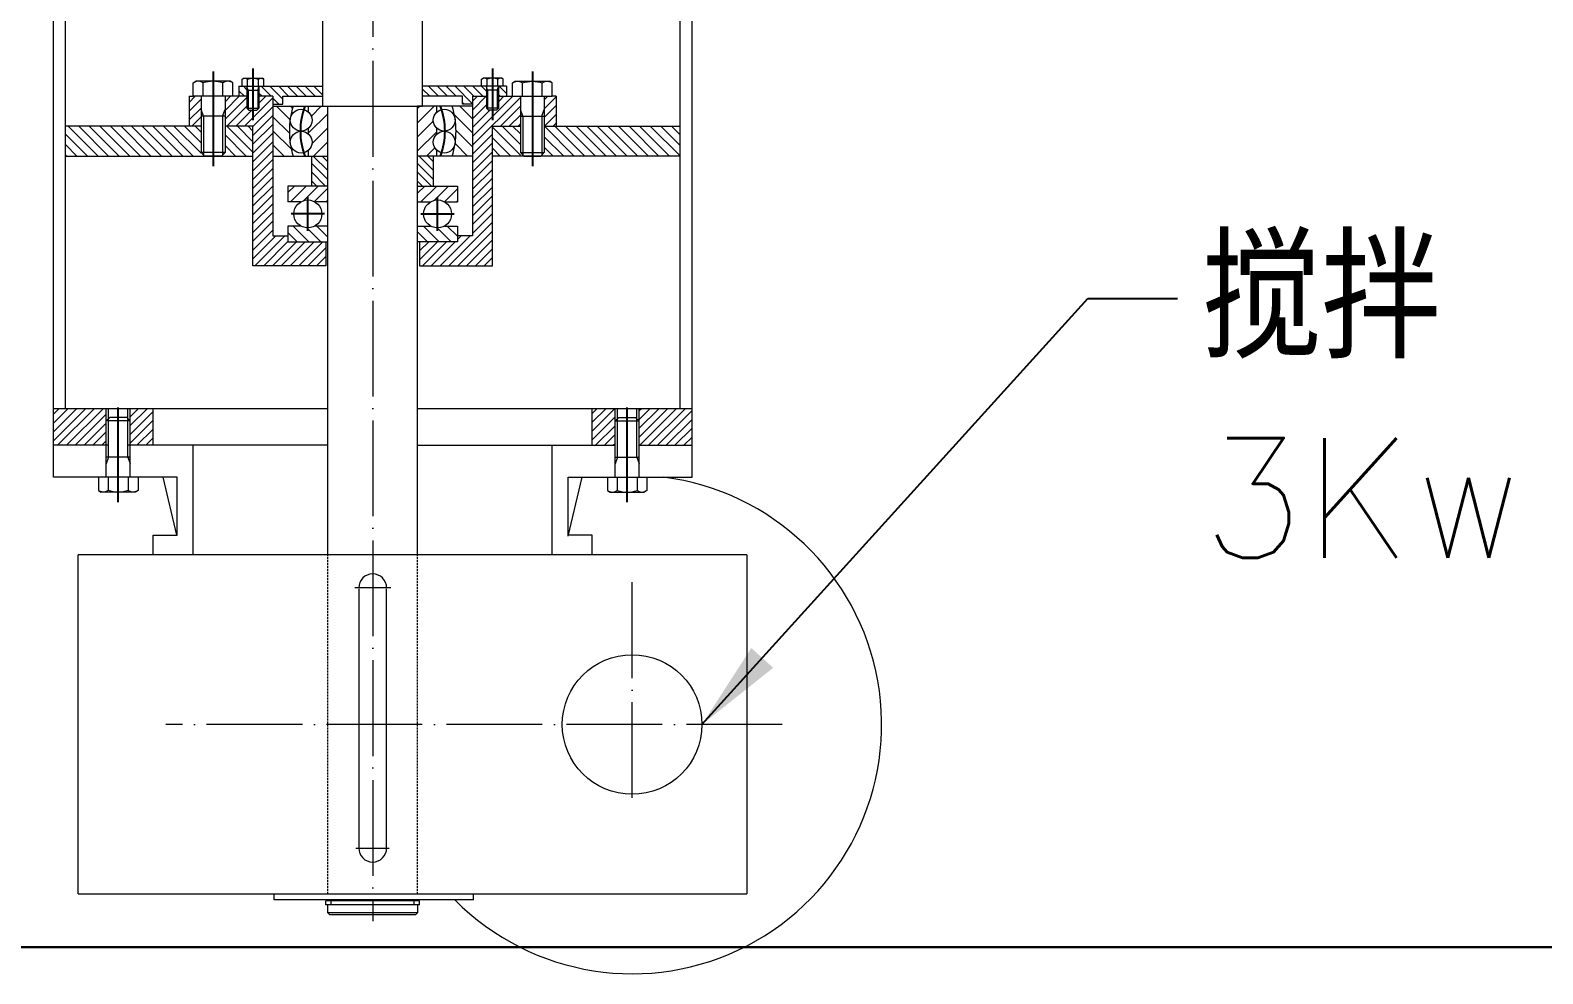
# Model space of a CAD drawing. Header units: millimetres. Extents: x 12181 to 44419, y -180123 to -157321.
# Drawn here: x 21160 to 21918, y -167623 to -167150 of the extents above; entities that cross this region are included whole.
import ezdxf

# ---------------------------------------------------------------- set-up
doc = ezdxf.new("R2010")
doc.units = ezdxf.units.MM
doc.header["$LTSCALE"] = 2
doc.header["$MEASUREMENT"] = 0
for name, pattern in [('ACAD_ISO04W100', [30, 24, -3, 0, -3]), ('CENTER', [50.800000000000004, 31.75, -6.35, 6.35, -6.35]), ('DASHED', [0.75, 0.5, -0.25])]:
    doc.linetypes.add(name, pattern=pattern)
doc.layers.get('0').update_dxf_attribs({"lineweight": 20})
for name, color, linetype, lineweight in [('1', 1, 'Continuous', 9), ('中心线层', 1, 'ACAD_ISO04W100', 9), ('尺寸线层', 3, 'Continuous', 13), ('工艺线', 4, 'Continuous', 30), ('细实线', 8, 'Continuous', 13), ('虚线层', 3, 'DASHED', 5)]:
    doc.layers.add(name, color=color, linetype=linetype, lineweight=lineweight)
doc.layers.add('3', color=3, linetype='CENTER')
doc.styles.get("Standard").update_dxf_attribs({"font": 'txt.shx', "bigfont": 'hztxt.shx'})
doc.dimstyles.new('总装图', dxfattribs={"dimscale": 1.5, "dimtxt": 40, "dimasz": 30, "dimexe": 10, "dimexo": 5, "dimgap": 8, "dimtad": 1, "dimdec": 0, "dimtxsty": 'Standard', "dimcen": 2.5, "dimadec": 0, "dimazin": 0, "dimtfac": 1, "dimtdec": 0, "dimtmove": 0, "dimatfit": 3, "dimfxl": 1, "dimarcsym": 0})
pattern_1 = [(135, (46297.56610630608, -14645.23109427458), (-2.209708691207961, -2.209708691207961), [])]
pattern_2 = [(45, (46297.56610630608, -14645.23109427458), (-2.209708691207961, 2.209708691207961), [])]

# ---------------------------------------------------------------- blocks, each defined once
blk = doc.blocks.new('*U1593', base_point=(-70.65656270203196, 734.2109829870606))
at = {"color": 7}
for p, q in [((-77.38886170201805, 744.1359829870414), (-78.15656270201805, 742.8062849870413)), ((-78.15656270201805, 742.8062849870413), (-78.15656270201805, 725.6156809870413)), ((-70.65656270201805, 744.1359829870414), (-77.38886170201805, 744.1359829870414)), ((-70.65656270201805, 744.1359829870414), (-70.65656270201805, 724.2859829870413)), ((-70.65656270201805, 739.1734829870413), (-77.38886170201805, 739.1734829870413)), ((-70.65656270201805, 740.2109829870413), (-42.40656270201805, 740.2109829870413)), ((-60.65656270201805, 740.2109829870413), (-60.65656270201805, 728.2109829870413)), ((-42.40656270201805, 740.2109829870413), (-42.40656270201805, 728.2109829870413)), ((-42.40656270201805, 740.2109829870413), (-40.65656270201805, 738.4609829870413)), ((-40.65656270201805, 738.4609829870413), (-40.65656270201805, 729.9609829870413)), ((-70.65656270201805, 729.2484829870414), (-77.38886170201805, 729.2484829870414)), ((-70.65656270201805, 734.2109829870413), (-70.65656270201805, 734.2109829870413)), ((-70.65656270201805, 734.2109829870413), (-70.65656270201805, 734.2109829870413)), ((-70.65656270201805, 734.2109829870413), (-70.65656270201805, 734.2109829870413)), ((-70.65656270201805, 728.2109829870413), (-42.40656270201805, 728.2109829870413)), ((-40.65656270201806, 729.9609829870413), (-42.40656270201805, 728.2109829870413)), ((-77.38886170201805, 724.2859829870413), (-78.15656270201805, 725.6156809870413)), ((-70.65656270201805, 724.2859829870414), (-77.38886170201805, 724.2859829870414))]:
    blk.add_line(p, q, dxfattribs=at)
for centre, radius, start, end in [((-73.76294870201805, 741.6547324499988), 4.393613999999985, 154.3841772859597, 214.3842366972582), ((-61.73366011604639, 734.2109829870413), 16.422903, 162.4120463991742, 197.5879536008258), ((-73.76294870201805, 726.7672335240838), 4.393613999999996, 145.6157633027418, 205.6158227140402)]:
    blk.add_arc(centre, radius, start, end, dxfattribs=at)
at = {"layer": '1', "color": 1}
for p, q in [((-60.65656270201805, 739.0109829870413), (-63.95353560536377, 740.2109829870413)), ((-60.65656270201805, 739.0109829870413), (-41.20656270201789, 739.0109829870413)), ((-60.65656270201805, 729.4109829870413), (-63.95353560536377, 728.2109829870413)), ((-60.65656270201805, 729.4109829870413), (-41.20656270201789, 729.4109829870413))]:
    blk.add_line(p, q, dxfattribs=at)
at = {"layer": '3', "color": 3, "ltscale": 2}
blk.add_line((-83.15656270201805, 734.2109829870413), (-35.65656270201805, 734.2109829870413), dxfattribs=at)
blk = doc.blocks.new('*U1708', base_point=(-70.65656270203196, 734.210982987046))
at = {"color": 7}
for p, q in [((-77.38886170201805, 744.1359829870414), (-78.15656270201805, 742.8062849870413)), ((-78.15656270201805, 742.8062849870413), (-78.15656270201805, 725.6156809870413)), ((-70.65656270201805, 744.1359829870414), (-77.38886170201805, 744.1359829870414)), ((-70.65656270201805, 744.1359829870414), (-70.65656270201805, 724.2859829870413)), ((-70.65656270201805, 739.1734829870413), (-77.38886170201805, 739.1734829870413)), ((-70.65656270201805, 740.2109829870413), (-42.40656270201805, 740.2109829870413)), ((-60.65656270201805, 740.2109829870413), (-60.65656270201805, 728.2109829870413)), ((-42.40656270201805, 740.2109829870413), (-42.40656270201805, 728.2109829870413)), ((-42.40656270201805, 740.2109829870413), (-40.65656270201805, 738.4609829870413)), ((-40.65656270201805, 738.4609829870413), (-40.65656270201805, 729.9609829870413)), ((-70.65656270201805, 729.2484829870414), (-77.38886170201805, 729.2484829870414)), ((-70.65656270201805, 734.2109829870413), (-70.65656270201805, 734.2109829870413)), ((-70.65656270201805, 734.2109829870413), (-70.65656270201805, 734.2109829870413)), ((-70.65656270201805, 734.2109829870413), (-70.65656270201805, 734.2109829870413)), ((-70.65656270201805, 728.2109829870413), (-42.40656270201805, 728.2109829870413)), ((-40.65656270201806, 729.9609829870413), (-42.40656270201805, 728.2109829870413)), ((-77.38886170201805, 724.2859829870413), (-78.15656270201805, 725.6156809870413)), ((-70.65656270201805, 724.2859829870414), (-77.38886170201805, 724.2859829870414))]:
    blk.add_line(p, q, dxfattribs=at)
for centre, radius, start, end in [((-73.76294870201805, 741.6547324499988), 4.393613999999985, 154.3841772859597, 214.3842366972582), ((-61.73366011604639, 734.2109829870413), 16.422903, 162.4120463991742, 197.5879536008258), ((-73.76294870201805, 726.7672335240838), 4.393613999999996, 145.6157633027418, 205.6158227140402)]:
    blk.add_arc(centre, radius, start, end, dxfattribs=at)
at = {"layer": '1', "color": 1}
for p, q in [((-60.65656270201805, 739.0109829870413), (-63.95353560536377, 740.2109829870413)), ((-60.65656270201805, 739.0109829870413), (-41.20656270201789, 739.0109829870413)), ((-60.65656270201805, 729.4109829870413), (-63.95353560536377, 728.2109829870413)), ((-60.65656270201805, 729.4109829870413), (-41.20656270201789, 729.4109829870413))]:
    blk.add_line(p, q, dxfattribs=at)
at = {"layer": '3', "color": 3, "ltscale": 2}
blk.add_line((-83.15656270201805, 734.2109829870413), (-35.65656270201805, 734.2109829870413), dxfattribs=at)
blk = doc.blocks.new('*U1560')
at = {"linetype": 'Continuous'}
h = blk.add_hatch(dxfattribs=at)
h.set_pattern_fill('U', color=1, scale=4.200000000000001, angle=45, style=0, pattern_type=0)
h.set_pattern_definition([(45, (0, 0), (-2.9698484809835, 2.9698484809835), [])])
edge = h.paths.add_edge_path()
edge.add_line((-24646.68573345979, -152307.3023294562), (-24654.6235556333, -152307.3023294562))
edge.add_line((-24654.6235556333, -152307.3023294562), (-24654.6235556333, -152327.3023294562))
edge.add_line((-24654.6235556333, -152327.3023294562), (-24646.68573345979, -152327.3023294562))
edge.add_line((-24646.68573345979, -152327.3023294562), (-24646.68573345979, -152320.8023294562))
edge.add_arc((-24640.6235556333, -152317.3023294562), 6.999999999999393, 149.9999999999971, 210.0000000000028, ccw=False)
edge.add_line((-24646.68573345979, -152313.8023294562), (-24646.68573345979, -152307.3023294562))
edge = h.paths.add_edge_path()
edge.add_line((-24654.6235556333, -152372.3023294562), (-24646.68573345979, -152372.3023294562))
edge.add_line((-24646.68573345979, -152372.3023294562), (-24646.68573345979, -152378.8023294562))
edge.add_arc((-24640.6235556333, -152382.3023294562), 6.999999999999393, 149.9999999999971, 210.0000000000028)
edge.add_line((-24646.68573345979, -152385.8023294562), (-24646.68573345979, -152392.3023294562))
edge.add_line((-24646.68573345979, -152392.3023294562), (-24654.6235556333, -152392.3023294562))
edge.add_line((-24654.6235556333, -152392.3023294562), (-24654.6235556333, -152372.3023294562))
blk = doc.blocks.new('*U1561')
at = {"linetype": 'Continuous'}
h = blk.add_hatch(dxfattribs=at)
h.set_pattern_fill('U', color=1, scale=4.200000000000001, angle=135, style=0, pattern_type=0)
h.set_pattern_definition([(135, (0, 0), (-2.969848480983501, -2.9698484809835), [])])
edge = h.paths.add_edge_path()
edge.add_line((-24626.62355563329, -152327.3023294562), (-24626.62355563329, -152307.3023294562))
edge.add_line((-24626.62355563329, -152307.3023294562), (-24634.56137780681, -152307.3023294562))
edge.add_line((-24634.56137780681, -152307.3023294562), (-24634.56137780681, -152313.8023294562))
edge.add_arc((-24640.6235556333, -152317.3023294562), 6.999999999999393, -30.0000000000029, 30.000000000002785, ccw=False)
edge.add_line((-24634.56137780681, -152320.8023294562), (-24634.56137780681, -152327.3023294562))
edge.add_line((-24634.56137780681, -152327.3023294562), (-24626.62355563329, -152327.3023294562))
edge = h.paths.add_edge_path()
edge.add_line((-24626.62355563329, -152372.3023294562), (-24626.62355563329, -152392.3023294562))
edge.add_line((-24626.62355563329, -152392.3023294562), (-24634.56137780681, -152392.3023294562))
edge.add_line((-24634.56137780681, -152392.3023294562), (-24634.56137780681, -152385.8023294562))
edge.add_arc((-24640.6235556333, -152382.3023294562), 6.999999999999393, 329.9999999999972, 390.0000000000029)
edge.add_line((-24634.56137780681, -152378.8023294562), (-24634.56137780681, -152372.3023294562))
edge.add_line((-24634.56137780681, -152372.3023294562), (-24626.62355563329, -152372.3023294562))
blk = doc.blocks.new('*U1559', base_point=(518.9999996975966, 444.0000004791655))
at = {"color": 7}
for p, q in [((518.9999996975962, 486.5000004791656), (518.9999996975962, 466.5000004791656)), ((526.9378218711051, 486.5000004791656), (518.9999996975962, 486.5000004791656)), ((526.9378218711051, 480.0000004791656), (526.9378218711051, 486.5000004791656)), ((546.9999996975962, 486.5000004791656), (539.0621775240872, 486.5000004791656)), ((539.0621775240872, 480.0000004791656), (539.0621775240872, 486.5000004791656)), ((546.9999996975962, 466.5000004791656), (546.9999996975962, 486.5000004791656)), ((526.9378218711051, 466.5000004791656), (526.9378218711051, 473.0000004791656)), ((539.0621775240872, 466.5000004791656), (539.0621775240872, 473.0000004791656)), ((518.9999996975962, 466.5000004791656), (526.9378218711051, 466.5000004791656)), ((539.0621775240872, 466.5000004791656), (546.9999996975962, 466.5000004791656)), ((518.9999996975962, 401.5000004791656), (518.9999996975962, 421.5000004791656)), ((518.9999996975962, 421.5000004791656), (526.9378218711051, 421.5000004791656)), ((526.9378218711051, 421.5000004791656), (526.9378218711051, 415.0000004791657)), ((539.0621775240872, 421.5000004791656), (539.0621775240872, 415.0000004791657)), ((539.0621775240872, 421.5000004791656), (546.9999996975962, 421.5000004791656)), ((546.9999996975962, 421.5000004791656), (546.9999996975962, 401.5000004791656)), ((526.9378218711051, 408.0000004791656), (526.9378218711051, 401.5000004791656)), ((539.0621775240872, 408.0000004791656), (539.0621775240872, 401.5000004791656)), ((526.9378218711051, 401.5000004791656), (518.9999996975962, 401.5000004791656)), ((546.9999996975962, 401.5000004791656), (539.0621775240872, 401.5000004791656))]:
    blk.add_line(p, q, dxfattribs=at)
for centre in [(532.9999996975962, 476.5000004791656), (532.9999996975962, 411.5000004791656)]:
    blk.add_circle(centre, 7, dxfattribs=at)
at = {"layer": '3', "color": 3}
for p, q in [((532.9999996975962, 468.1000004791656), (532.9999996975962, 484.9000004791656)), ((524.5999996975962, 476.5000004791656), (541.3999996975962, 476.5000004791656)), ((532.9999996975962, 419.9000004791656), (532.9999996975962, 403.1000004791656)), ((524.5999996975962, 411.5000004791656), (541.3999996975962, 411.5000004791656))]:
    blk.add_line(p, q, dxfattribs=at)
at = {"color": 1, "linetype": 'Continuous'}
for name in ['*U1560', '*U1561']:
    blk.add_blockref(name, (25173.6235553309, 152793.8023299354), dxfattribs=at)
blk = doc.blocks.new('*U1563')
at = {"linetype": 'Continuous'}
h = blk.add_hatch(dxfattribs=at)
h.set_pattern_fill('U', color=1, scale=5, angle=45, style=0, pattern_type=0)
h.set_pattern_definition([(45, (0, 0), (-3.535533905932737, 3.535533905932738), [])])
edge = h.paths.add_edge_path()
edge.add_line((-24843.62376217572, -152648.7738985652), (-24868.62376217572, -152648.7738985652))
edge.add_line((-24868.62376217572, -152648.7738985652), (-24868.62376217572, -152658.9390833905))
edge.add_arc((-24856.12376217572, -152698.7738985652), 41.74999999999859, 98.7268561103221, 107.4216412233622, ccw=False)
edge.add_arc((-24856.12376217572, -152698.7738985652), 41.74999999999859, 81.2731438896779, 98.7268561103221, ccw=False)
edge.add_arc((-24856.12376217572, -152698.7738985652), 41.74999999999426, 72.57835877663791, 81.2731438896779, ccw=False)
edge.add_line((-24843.62376217572, -152658.9390833905), (-24843.62376217572, -152648.7738985652))
edge = h.paths.add_edge_path()
edge.add_line((-24843.62376217572, -152738.6087137398), (-24843.62376217572, -152748.7738985652))
edge.add_line((-24843.62376217572, -152748.7738985652), (-24868.62376217572, -152748.7738985652))
edge.add_line((-24868.62376217572, -152748.7738985652), (-24868.62376217572, -152738.6087137398))
edge.add_arc((-24856.12376217572, -152698.7738985652), 41.74999999999426, 252.5783587766379, 261.2731438896779)
edge.add_arc((-24856.12376217572, -152698.7738985652), 41.74999999999859, 261.2731438896779, 278.7268561103221)
edge.add_arc((-24856.12376217572, -152698.7738985652), 41.74999999999859, 278.7268561103221, 287.4216412233621)
blk = doc.blocks.new('*U1564')
at = {"linetype": 'Continuous'}
h = blk.add_hatch(dxfattribs=at)
h.set_pattern_fill('U', color=1, scale=5, angle=135, style=0, pattern_type=0)
h.set_pattern_definition([(135, (0, 0), (-3.535533905932738, -3.535533905932737), [])])
edge = h.paths.add_edge_path()
edge.add_line((-24846.55921613152, -152666.6488985652), (-24843.62376217572, -152666.6488985652))
edge.add_line((-24843.62376217572, -152666.6488985652), (-24843.62376217572, -152676.2738985652))
edge.add_line((-24843.62376217572, -152676.2738985652), (-24868.62376217572, -152676.2738985652))
edge.add_line((-24868.62376217572, -152676.2738985652), (-24868.62376217572, -152666.6488985652))
edge.add_line((-24868.62376217572, -152666.6488985652), (-24865.68830821993, -152666.6488985652))
edge.add_arc((-24861.62376217572, -152662.9435692337), 5.500000000000036, 222.3529875735535, 317.6470124264465)
edge.add_line((-24857.55921613152, -152666.6488985652), (-24854.68830821993, -152666.6488985652))
edge.add_arc((-24850.62376217572, -152662.9435692337), 5.500000000000036, 222.3529875735535, 317.6470124264465)
edge = h.paths.add_edge_path()
edge.add_line((-24868.62376217572, -152721.2738985652), (-24843.62376217572, -152721.2738985652))
edge.add_line((-24843.62376217572, -152721.2738985652), (-24843.62376217572, -152730.8988985652))
edge.add_line((-24843.62376217572, -152730.8988985652), (-24846.55921613152, -152730.8988985652))
edge.add_arc((-24850.62376217572, -152734.6042278966), 5.500000000000036, 42.35298757355346, 137.6470124264465)
edge.add_line((-24854.68830821993, -152730.8988985652), (-24857.55921613152, -152730.8988985652))
edge.add_arc((-24861.62376217572, -152734.6042278966), 5.500000000000036, 42.35298757355346, 137.6470124264465)
edge.add_line((-24865.68830821993, -152730.8988985652), (-24868.62376217572, -152730.8988985652))
edge.add_line((-24868.62376217572, -152730.8988985652), (-24868.62376217572, -152721.2738985652))
blk = doc.blocks.new('*U1562', base_point=(583.00000029484, 372.0000000725267))
at = {"color": 7}
for p, q in [((608.0000002948393, 422.000000072525), (583.0000002948393, 422.000000072525)), ((583.0000002948393, 422.000000072525), (583.0000002948393, 394.500000072525)), ((608.0000002948393, 422.000000072525), (608.0000002948393, 394.500000072525)), ((583.0000002948393, 404.125000072525), (585.935454250628, 404.125000072525)), ((594.0645463390506, 404.125000072525), (596.9354542506281, 404.125000072525)), ((605.0645463390507, 404.125000072525), (608.0000002948393, 404.125000072525)), ((583.0000002948393, 394.500000072525), (608.0000002948393, 394.500000072525)), ((583.0000002948393, 349.500000072525), (608.0000002948393, 349.500000072525)), ((583.0000002948393, 322.000000072525), (583.0000002948393, 349.500000072525)), ((608.0000002948393, 322.000000072525), (608.0000002948393, 349.500000072525)), ((583.0000002948393, 339.875000072525), (585.935454250628, 339.875000072525)), ((594.0645463390506, 339.875000072525), (596.9354542506281, 339.875000072525)), ((605.0645463390507, 339.875000072525), (608.0000002948393, 339.875000072525)), ((608.0000002948393, 322.000000072525), (583.0000002948393, 322.000000072525))]:
    blk.add_line(p, q, dxfattribs=at)
for centre in [(590.0000002948393, 407.8303294039727), (601.0000002948394, 407.8303294039727), (590.0000002948393, 336.1696707410773), (601.0000002948394, 336.1696707410773)]:
    blk.add_circle(centre, 5.5, dxfattribs=at)
for start, end in [(72.57835877664553, 107.4216412233545), (252.5783587766455, 287.4216412233545)]:
    blk.add_arc((595.5000002948393, 372.000000072525), 41.75, start, end, dxfattribs=at)
at = {"layer": '3', "color": 3}
for start, end in [(69.82872865353504, 110.171271346465), (249.828728653535, 290.1712713464649)]:
    blk.add_arc((595.5000002948393, 372.000000072525), 36.25000000000002, start, end, dxfattribs=at)
at = {"color": 1, "linetype": 'Continuous'}
for name in ['*U1563', '*U1564']:
    blk.add_blockref(name, (25451.62376247055, 153070.7738986377), dxfattribs=at)
blk = doc.blocks.new('*U1565', base_point=(-70.65656270200286, 734.2109829870533))
at = {"color": 7}
for p, q in [((-74.23539070201805, 739.6559829870413), (-74.65656270201805, 738.9264914870414)), ((-74.65656270201805, 738.9264914870414), (-74.65656270201805, 729.4954744870414)), ((-70.65656270201805, 739.6559829870413), (-74.23539070201805, 739.6559829870413)), ((-70.65656270201805, 736.9334829870413), (-74.23539070201805, 736.9334829870413)), ((-70.65656270201805, 739.6559829870413), (-70.65656270201805, 728.7659824870414)), ((-70.65656270201805, 737.2109829870413), (-59.65656270201805, 737.2109829870413)), ((-68.65656270201805, 737.2109829870413), (-68.65656270201805, 731.2109829870413)), ((-59.65656270201805, 737.2109829870413), (-59.65656270201805, 731.2109829870413)), ((-59.65656270201805, 737.2109829870413), (-58.65656270201805, 736.2109829870413)), ((-58.65656270201805, 736.2109829870413), (-58.65656270201805, 732.2109829870412)), ((-74.23539070201805, 728.7659824870414), (-74.65656270201805, 729.4954744870414)), ((-70.65656270201805, 731.4884829870414), (-74.23539070201805, 731.4884829870414)), ((-70.65656270201805, 728.7659829870413), (-74.23539070201805, 728.7659829870413)), ((-70.65656270201805, 734.2109829870413), (-70.65656270201805, 734.2109829870413)), ((-70.65656270201805, 734.2109829870413), (-70.65656270201805, 734.2109829870413)), ((-70.65656270201805, 734.2109829870413), (-70.65656270201805, 734.2109829870413)), ((-70.65656270201805, 731.2109829870413), (-59.65656270201805, 731.2109829870413)), ((-58.65656270201806, 732.2109829870412), (-59.65656270201805, 731.2109829870413))]:
    blk.add_line(p, q, dxfattribs=at)
for centre, radius, start, end in [((-72.24616170201806, 738.2947327680735), 2.410400999999976, 154.3841814293182, 214.3842360985793), ((-65.64671893891428, 734.2109829870413), 9.009843999999996, 162.4120453562395, 197.5879546437605), ((-72.24616170201806, 730.1272332060092), 2.410401000000007, 145.6157639014207, 205.6158185706818)]:
    blk.add_arc(centre, radius, start, end, dxfattribs=at)
at = {"layer": '1', "color": 1}
for p, q in [((-68.65656270201805, 736.6109829870413), (-70.30504915369058, 737.2109829870415)), ((-68.65656270201805, 736.6109829870413), (-59.05656270201799, 736.6109829870412)), ((-68.65656270201805, 731.8109829870414), (-70.30504915369058, 731.2109829870413)), ((-68.65656270201805, 731.8109829870414), (-59.05656270201799, 731.8109829870414))]:
    blk.add_line(p, q, dxfattribs=at)
at = {"layer": '3', "color": 3, "ltscale": 2}
blk.add_line((-79.65656270201805, 734.2109829870413), (-53.65656270201805, 734.2109829870413), dxfattribs=at)

msp = doc.modelspace()

# ---------------------------------------------------------------- hatches: boundary and pattern name
at = {"layer": '细实线'}
h = msp.add_hatch(dxfattribs=at)
h.set_pattern_fill('ANSI31', color=256, scale=25, style=0)
h.set_pattern_definition(pattern_2)
h.paths.add_polyline_path([(21245.52164396925, -167182.7421695271), (21241.59664396925, -167182.7421695271), (21239.52164396925, -167182.7421695271), (21239.52164396924, -167197.7421695272), (21245.52164396925, -167197.7421695272)])
h.paths.add_polyline_path([(21269.52164396928, -167189.7421695272), (21268.52164396928, -167188.7421695272), (21268.5216439693, -167182.7421695271), (21261.44664396926, -167182.7421695271), (21257.52164396925, -167182.7421695271), (21257.52164396925, -167197.7421695271), (21271.52164396927, -167197.7421695272), (21271.52164396927, -167267.7421695271), (21308.02164396927, -167267.7421695272), (21308.02164396927, -167255.7421695271), (21289.02164396927, -167255.7421695271), (21289.02164396927, -167252.7421695271), (21281.52164396927, -167252.7421695271), (21281.52164396927, -167182.7421695272), (21274.5216439693, -167182.7421695271), (21274.52164396928, -167188.7421695272), (21273.52164396928, -167189.7421695272)])
h.paths.add_polyline_path([(21391.5216439693, -167197.7421695272), (21405.52164396932, -167197.7421695271), (21405.52164396931, -167182.7421695271), (21401.59664396931, -167182.7421695271), (21394.52164396928, -167182.7421695271), (21394.52164396928, -167188.7421695272), (21393.52164396928, -167189.7421695272), (21389.5216439693, -167189.7421695272), (21388.52164396927, -167188.7421695272), (21388.52164396928, -167182.7421695271), (21381.52164396928, -167182.7421695271), (21381.5216439693, -167252.7421695271), (21374.0216439693, -167252.7421695271), (21374.0216439693, -167255.7421695271), (21355.0216439693, -167255.7421695271), (21355.0216439693, -167267.7421695271), (21391.5216439693, -167267.7421695271)])
h.paths.add_polyline_path([(21423.52164396931, -167182.7421695271), (21421.44664396931, -167182.7421695271), (21417.52164396931, -167182.7421695271), (21417.52164396932, -167197.7421695272), (21423.52164396931, -167197.7421695272)])
h = msp.add_hatch(dxfattribs=at)
h.set_pattern_fill('ANSI31', color=256, scale=25, angle=90, style=0)
h.set_pattern_definition(pattern_1)
h.paths.add_polyline_path([(21306.52164396927, -167177.7421695271), (21274.52164396928, -167177.7421695271), (21274.52164396928, -167182.7421695271), (21281.52164396927, -167182.7421695272), (21281.52164396928, -167186.7421695271), (21286.52164396927, -167186.7421695271), (21286.52164396925, -167182.7421695272), (21306.52164396927, -167182.7421695272)])
h.paths.add_polyline_path([(21268.52164396928, -167177.7421695271), (21264.52164396928, -167177.7421695272), (21264.5216439693, -167182.7421695271), (21268.52164396928, -167182.7421695271)])
h.paths.add_polyline_path([(21388.52164396928, -167177.7421695271), (21356.5216439693, -167177.7421695271), (21356.52164396928, -167182.7421695272), (21376.52164396931, -167182.7421695272), (21376.5216439693, -167186.7421695271), (21381.5216439693, -167186.7421695271), (21381.5216439693, -167182.7421695271), (21388.52164396927, -167182.7421695271)])
h.paths.add_polyline_path([(21398.52164396928, -167177.7421695271), (21394.52164396928, -167177.7421695271), (21394.52164396927, -167182.7421695271), (21398.52164396927, -167182.7421695271)])
h = msp.add_hatch(dxfattribs=at)
h.set_pattern_fill('ANSI31', color=256, scale=30, angle=90, style=0)
h.set_pattern_definition([(135, (46297.56610630608, -14645.23109427458), (-2.651650429449553, -2.651650429449553), [])])
h.paths.add_polyline_path([(21245.52164396925, -167212.7421695271), (21245.52164396925, -167197.7421695272), (21177.52164396928, -167197.7421695272), (21177.52164396928, -167212.7421695272)])
h.paths.add_polyline_path([(21271.52164396927, -167197.7421695272), (21257.52164396925, -167197.7421695272), (21257.52164396925, -167212.7421695272), (21271.52164396927, -167212.7421695272)])
h.paths.add_polyline_path([(21405.52164396931, -167197.7421695272), (21391.5216439693, -167197.7421695272), (21391.5216439693, -167212.7421695272), (21405.52164396931, -167212.7421695272)])
h.paths.add_polyline_path([(21417.52164396931, -167197.7421695272), (21417.52164396931, -167212.7421695272), (21485.52164396928, -167212.7421695272), (21485.52164396928, -167197.7421695272)])
h = msp.add_hatch(dxfattribs=at)
h.set_pattern_fill('ANSI31', color=256, scale=25, angle=90, style=0)
h.set_pattern_definition(pattern_1)
h.paths.add_polyline_path([(21301.02164396927, -167227.7421695272), (21309.02164396928, -167227.7421695272), (21309.02164396928, -167212.7421695272), (21301.02164396927, -167212.7421695272)])
h.paths.add_polyline_path([(21354.02164396928, -167227.7421695271), (21362.0216439693, -167227.7421695272), (21362.0216439693, -167212.7421695272), (21354.02164396928, -167212.7421695271)])
h = msp.add_hatch(dxfattribs=at)
h.set_pattern_fill('ANSI31', color=256, scale=25, style=0)
h.set_pattern_definition(pattern_2)
h.paths.add_polyline_path([(21198.02164396928, -167357.7421695271), (21198.02164396928, -167345.4921695273), (21198.02164396928, -167339.2421695272), (21171.52164396928, -167339.2421695272), (21171.52164396928, -167357.7421695271)])
h.paths.add_polyline_path([(21210.02164396928, -167357.7421695271), (21221.52164396927, -167357.7421695271), (21221.52164396928, -167339.2421695271), (21210.02164396928, -167339.2421695272), (21210.02164396928, -167345.4921695273)])
h.paths.add_polyline_path([(21453.02164396928, -167357.7421695271), (21453.02164396928, -167345.4921695273), (21453.0216439693, -167339.2421695271), (21441.52164396928, -167339.2421695271), (21441.52164396928, -167357.7421695271)])
h.paths.add_polyline_path([(21491.52164396928, -167357.7421695271), (21491.52164396928, -167339.2421695271), (21465.02164396928, -167339.2421695271), (21465.02164396928, -167345.4921695273), (21465.02164396928, -167357.7421695271)])

# ---------------------------------------------------------------- linework, layer by layer
for p, q in [((21306.52164396927, -167187.7421695272), (21306.52164396928, -166652.0729226572)), ((21356.52164396928, -167187.7421695272), (21356.5216439693, -166652.0729226572)), ((21171.52164396928, -167357.7421695271), (21171.52164396928, -167007.7421695271)), ((21491.52164396928, -167357.7421695271), (21491.52164396928, -167007.7421695271)), ((21177.52164396928, -167339.2421695272), (21177.52164396928, -167025.7421695271)), ((21485.52164396928, -167339.2421695272), (21485.52164396928, -167025.7421695271)), ((21239.52164396925, -167182.7421695271), (21239.52164396925, -167197.7421695272)), ((21239.52164396925, -167182.7421695271), (21241.59664396925, -167182.7421695271)), ((21268.52164396928, -167182.7421695271), (21261.44664396926, -167182.7421695271)), ((21264.52164396928, -167177.7421695271), (21264.5216439693, -167182.7421695271)), ((21264.52164396928, -167177.7421695271), (21306.52164396927, -167177.7421695271)), ((21281.52164396927, -167182.7421695271), (21274.52164396928, -167182.7421695271)), ((21281.52164396927, -167182.7421695271), (21281.52164396927, -167252.7421695271)), ((21286.52164396927, -167186.7421695271), (21286.52164396925, -167182.7421695272)), ((21286.52164396925, -167182.7421695272), (21306.52164396927, -167182.7421695272)), ((21398.52164396928, -167177.7421695271), (21356.5216439693, -167177.7421695271)), ((21376.52164396931, -167182.7421695272), (21356.5216439693, -167182.7421695272)), ((21376.5216439693, -167186.7421695271), (21376.52164396931, -167182.7421695272)), ((21381.5216439693, -167182.7421695271), (21381.5216439693, -167252.7421695271)), ((21381.5216439693, -167182.7421695271), (21388.52164396928, -167182.7421695271)), ((21394.52164396928, -167182.7421695271), (21401.59664396931, -167182.7421695271)), ((21398.52164396928, -167177.7421695271), (21398.52164396927, -167182.7421695271)), ((21423.52164396931, -167182.7421695271), (21421.44664396931, -167182.7421695271)), ((21423.52164396931, -167182.7421695271), (21423.52164396931, -167197.7421695272)), ((21281.52164396927, -167186.7421695271), (21286.52164396927, -167186.7421695271)), ((21306.52164396927, -167187.7421695271), (21356.5216439693, -167187.7421695271)), ((21381.5216439693, -167186.7421695271), (21376.5216439693, -167186.7421695271)), ((21245.52164396925, -167197.7421695272), (21177.52164396928, -167197.7421695272)), ((21271.52164396927, -167197.7421695272), (21257.52164396925, -167197.7421695272)), ((21271.52164396927, -167267.7421695271), (21271.52164396927, -167197.7421695272)), ((21309.02164396928, -167412.7421695271), (21309.02164396928, -167196.4426726042)), ((21391.5216439693, -167267.7421695271), (21391.5216439693, -167197.7421695272)), ((21391.5216439693, -167197.7421695272), (21405.52164396931, -167197.7421695272)), ((21417.52164396931, -167197.7421695272), (21485.52164396928, -167197.7421695272)), ((21354.02164396928, -167412.7421695271), (21354.02164396928, -167199.1277388638)), ((21177.52164396928, -167212.7421695272), (21271.52164396927, -167212.7421695272)), ((21301.02164396927, -167227.7421695271), (21301.02164396927, -167212.7421695272)), ((21362.0216439693, -167227.7421695271), (21362.0216439693, -167212.7421695272)), ((21485.52164396928, -167212.7421695272), (21391.5216439693, -167212.7421695272)), ((21281.52164396927, -167252.7421695271), (21289.02164396927, -167252.7421695272)), ((21289.02164396927, -167252.7421695272), (21289.02164396927, -167255.7421695271)), ((21289.02164396927, -167255.7421695271), (21308.02164396927, -167255.7421695271)), ((21308.02164396927, -167255.7421695271), (21308.02164396927, -167267.7421695271)), ((21374.0216439693, -167255.7421695271), (21355.0216439693, -167255.7421695271)), ((21355.0216439693, -167255.7421695271), (21355.0216439693, -167267.7421695271)), ((21381.5216439693, -167252.7421695271), (21374.0216439693, -167252.7421695272)), ((21374.0216439693, -167252.7421695272), (21374.0216439693, -167255.7421695271)), ((21308.02164396927, -167267.7421695271), (21271.52164396927, -167267.7421695271)), ((21355.0216439693, -167267.7421695271), (21391.5216439693, -167267.7421695271)), ((21171.52164396928, -167339.2421695272), (21309.02164396928, -167339.2421695271)), ((21199.22164396928, -167344.2921695273), (21199.22164396928, -167339.2421695272)), ((21208.82164396928, -167344.2921695273), (21208.82164396928, -167339.2421695272)), ((21221.52164396928, -167357.7421695271), (21221.52164396928, -167339.2421695271)), ((21354.02164396928, -167339.2421695271), (21491.52164396928, -167339.2421695272)), ((21441.52164396928, -167357.7421695271), (21441.52164396928, -167339.2421695271)), ((21454.22164396928, -167344.2921695273), (21454.22164396929, -167339.2421695271)), ((21463.82164396928, -167344.2921695273), (21463.82164396928, -167339.2421695271)), ((21199.10039396928, -167357.7421695271), (21171.52164396928, -167357.7421695271)), ((21171.52164396928, -167373.742169527), (21171.52164396928, -167357.7421695271)), ((21309.02164396928, -167357.7421695271), (21208.94289396928, -167357.7421695271)), ((21241.52164396928, -167412.7421695271), (21241.52164396928, -167357.7421695271)), ((21354.02164396928, -167357.7421695271), (21453.02164396928, -167357.7421695271)), ((21421.52164396928, -167412.7421695271), (21421.52164396928, -167357.7421695271)), ((21465.02164396928, -167357.7421695271), (21491.52164396928, -167357.7421695271)), ((21491.52164396937, -167373.7421695273), (21491.52164396928, -167357.7421695271)), ((21233.52164396928, -167373.742169527), (21171.52164396928, -167373.742169527)), ((21233.40299990148, -167402.7421695271), (21226.52164396928, -167373.7421695271)), ((21233.52164396928, -167402.7421695271), (21233.52164396928, -167373.7421695271)), ((21429.52164396928, -167403.2421695271), (21436.52164396928, -167373.7421695271)), ((21429.52164396928, -167403.2421695271), (21429.52164396928, -167373.7421695271)), ((21429.52164396928, -167373.7421695273), (21453.0216439693, -167373.7421695273)), ((21465.02164396928, -167373.7421695273), (21491.52164396937, -167373.7421695273)), ((21221.52164396928, -167412.7421695271), (21221.52164396928, -167402.7421695271)), ((21221.52164396928, -167402.7421695271), (21233.52164396928, -167402.7421695271)), ((21441.52164396928, -167402.7421695271), (21429.52164396928, -167402.7421695271)), ((21441.52164396928, -167412.7421695271), (21441.52164396928, -167402.7421695271)), ((21184.02164396927, -167582.7421695272), (21184.02164396928, -167412.7421695271)), ((21519.02164396928, -167412.7421695271), (21184.02164396928, -167412.7421695271)), ((21519.02164396928, -167412.7421695271), (21519.02164396928, -167582.7421695272)), ((21324.52164396928, -167429.7421695271), (21324.52164396928, -167559.7421695271)), ((21331.52164396928, -167429.2421695271), (21327.52164396928, -167429.2421695271)), ((21331.52164396928, -167429.2421695271), (21327.52164396928, -167429.2421695271)), ((21338.52164396928, -167559.7421695271), (21338.52164396928, -167429.7421695271)), ((21184.02164396927, -167582.7421695272), (21519.02164396928, -167582.7421695272)), ((21282.10039396925, -167585.7421695272), (21282.10039396925, -167582.7421695272)), ((21382.10039396925, -167585.7421695272), (21382.10039396925, -167582.7421695272)), ((21382.10039396925, -167585.7421695272), (21282.10039396925, -167585.7421695272)), ((21308.02164396928, -167588.2421695272), (21308.0216439693, -167586.2421695272)), ((21355.02164396928, -167586.2421695272), (21308.0216439693, -167586.2421695272)), ((21355.02164396928, -167588.2421695272), (21308.02164396928, -167588.2421695272)), ((21309.02164396928, -167586.2421695272), (21309.02164396928, -167585.7421695272)), ((21309.02164396928, -167592.2421695272), (21309.02164396928, -167588.2421695272)), ((21310.02164396928, -167593.2421695272), (21309.02164396928, -167592.2421695272)), ((21354.02164396928, -167592.2421695272), (21309.02164396928, -167592.2421695272)), ((21310.77164396928, -167588.2421695272), (21310.77164396928, -167586.2421695272)), ((21352.27164396928, -167588.2421695272), (21352.27164396928, -167586.2421695272)), ((21353.02164396928, -167593.2421695272), (21354.02164396928, -167592.2421695272)), ((21354.02164396928, -167585.7421695272), (21354.02164396928, -167586.2421695272)), ((21354.02164396928, -167588.2421695272), (21354.02164396928, -167592.2421695272)), ((21355.02164396928, -167588.2421695272), (21355.02164396928, -167586.2421695272)), ((21353.02164396928, -167593.2421695272), (21310.02164396928, -167593.2421695272)), ((21331.52164396928, -167596.4105457741), (21331.52164396928, -167596.4105457741))]:
    msp.add_line(p, q)
msp.add_circle((21461.52164396928, -167497.7421695271), 35.00108910925292)
for centre, radius, start, end in [((21461.52164396928, -167497.7421695271), 125, 224.7488120839621, 82.74775313437333), ((21331.52164396928, -167429.2421695271), 7, 0, 180), ((21331.52164396928, -167559.7421695271), 7, 180, 0)]:
    msp.add_arc(centre, radius, start, end)
at = {"layer": '中心线层'}
for p, q in [((21331.52164396928, -160493.9561194856), (21331.52164396928, -167596.4105457741)), ((21461.52164396928, -167534.5611135863), (21461.52164396928, -167424.9770535676)), ((21340.59203271765, -167429.2421695271), (21322.61514154956, -167429.2421695271)), ((21536.69176003211, -167497.7421695271), (21227.8509000827, -167497.7421695271)), ((21322.99137916494, -167559.7421695271), (21339.71891771997, -167559.7421695271))]:
    msp.add_line(p, q, dxfattribs=at)
at = {"layer": '工艺线'}
for p, q in [((21111.20355512169, -167609.3877812634), (21319.66640675482, -167609.3877812634)), ((21319.66640675482, -167609.3877812634), (26665.60239691986, -167609.3877812634))]:
    msp.add_line(p, q, dxfattribs=at)
at = {"layer": '细实线'}
for p, q in [((21198.02164396928, -167345.4921695273), (21198.02164396928, -167339.2421695272)), ((21210.02164396928, -167345.4921695273), (21210.02164396928, -167339.2421695272)), ((21453.02164396928, -167345.4921695273), (21453.02164396928, -167339.2421695271)), ((21465.02164396928, -167345.4921695273), (21465.02164396928, -167339.2421695271))]:
    msp.add_line(p, q, dxfattribs=at)
at = {"layer": '虚线层'}
for p, q in [((21309.02164396928, -167582.7421695272), (21309.02164396928, -167412.7421695271)), ((21354.02164396928, -167582.7421695272), (21354.02164396928, -167412.7421695271))]:
    msp.add_line(p, q, dxfattribs=at)

# ---------------------------------------------------------------- block references
for name, p, rotation in [('*U1593', (21251.52164396927, -167182.7421695271), 270), ('*U1565', (21391.5216439693, -167177.7421695272), 270), ('*U1562', (21331.52164396927, -167212.7421695271), 90), ('*U1559', (21331.52164396927, -167255.7421695271), 90), ('*U1708', (21459.02164396928, -167373.7421695273), 90)]:
    msp.add_blockref(name, p, dxfattribs=dict(rotation=rotation))
at = {"xscale": -1}
for name, p, rotation in [('*U1565', (21271.52164396927, -167177.7421695272), 90), ('*U1593', (21411.5216439693, -167182.7421695271), 90), ('*U1708', (21204.02164396928, -167373.7421695273), 270)]:
    msp.add_blockref(name, p, dxfattribs=dict(at, rotation=rotation))

# ---------------------------------------------------------------- texts
at = {"layer": '尺寸线层', "insert": (21746.80101554677, -167254.126609971), "char_height": 60, "attachment_point": 1}
msp.add_mtext('搅拌\\P3Kw', dxfattribs=at)

# ---------------------------------------------------------------- leaders
at = {"layer": '尺寸线层', "annotation_type": 0, "has_hookline": 1, "hookline_direction": 0, "text_width": 160}
msp.add_leader([(21496.52273307853, -167497.7421695271), (21689.80101554677, -167284.126609971), (21734.80101554677, -167284.126609971)], dimstyle='总装图', override={"dimgap": 8, "dimtad": 0}, dxfattribs=at)

doc.saveas('drawing.dxf')
